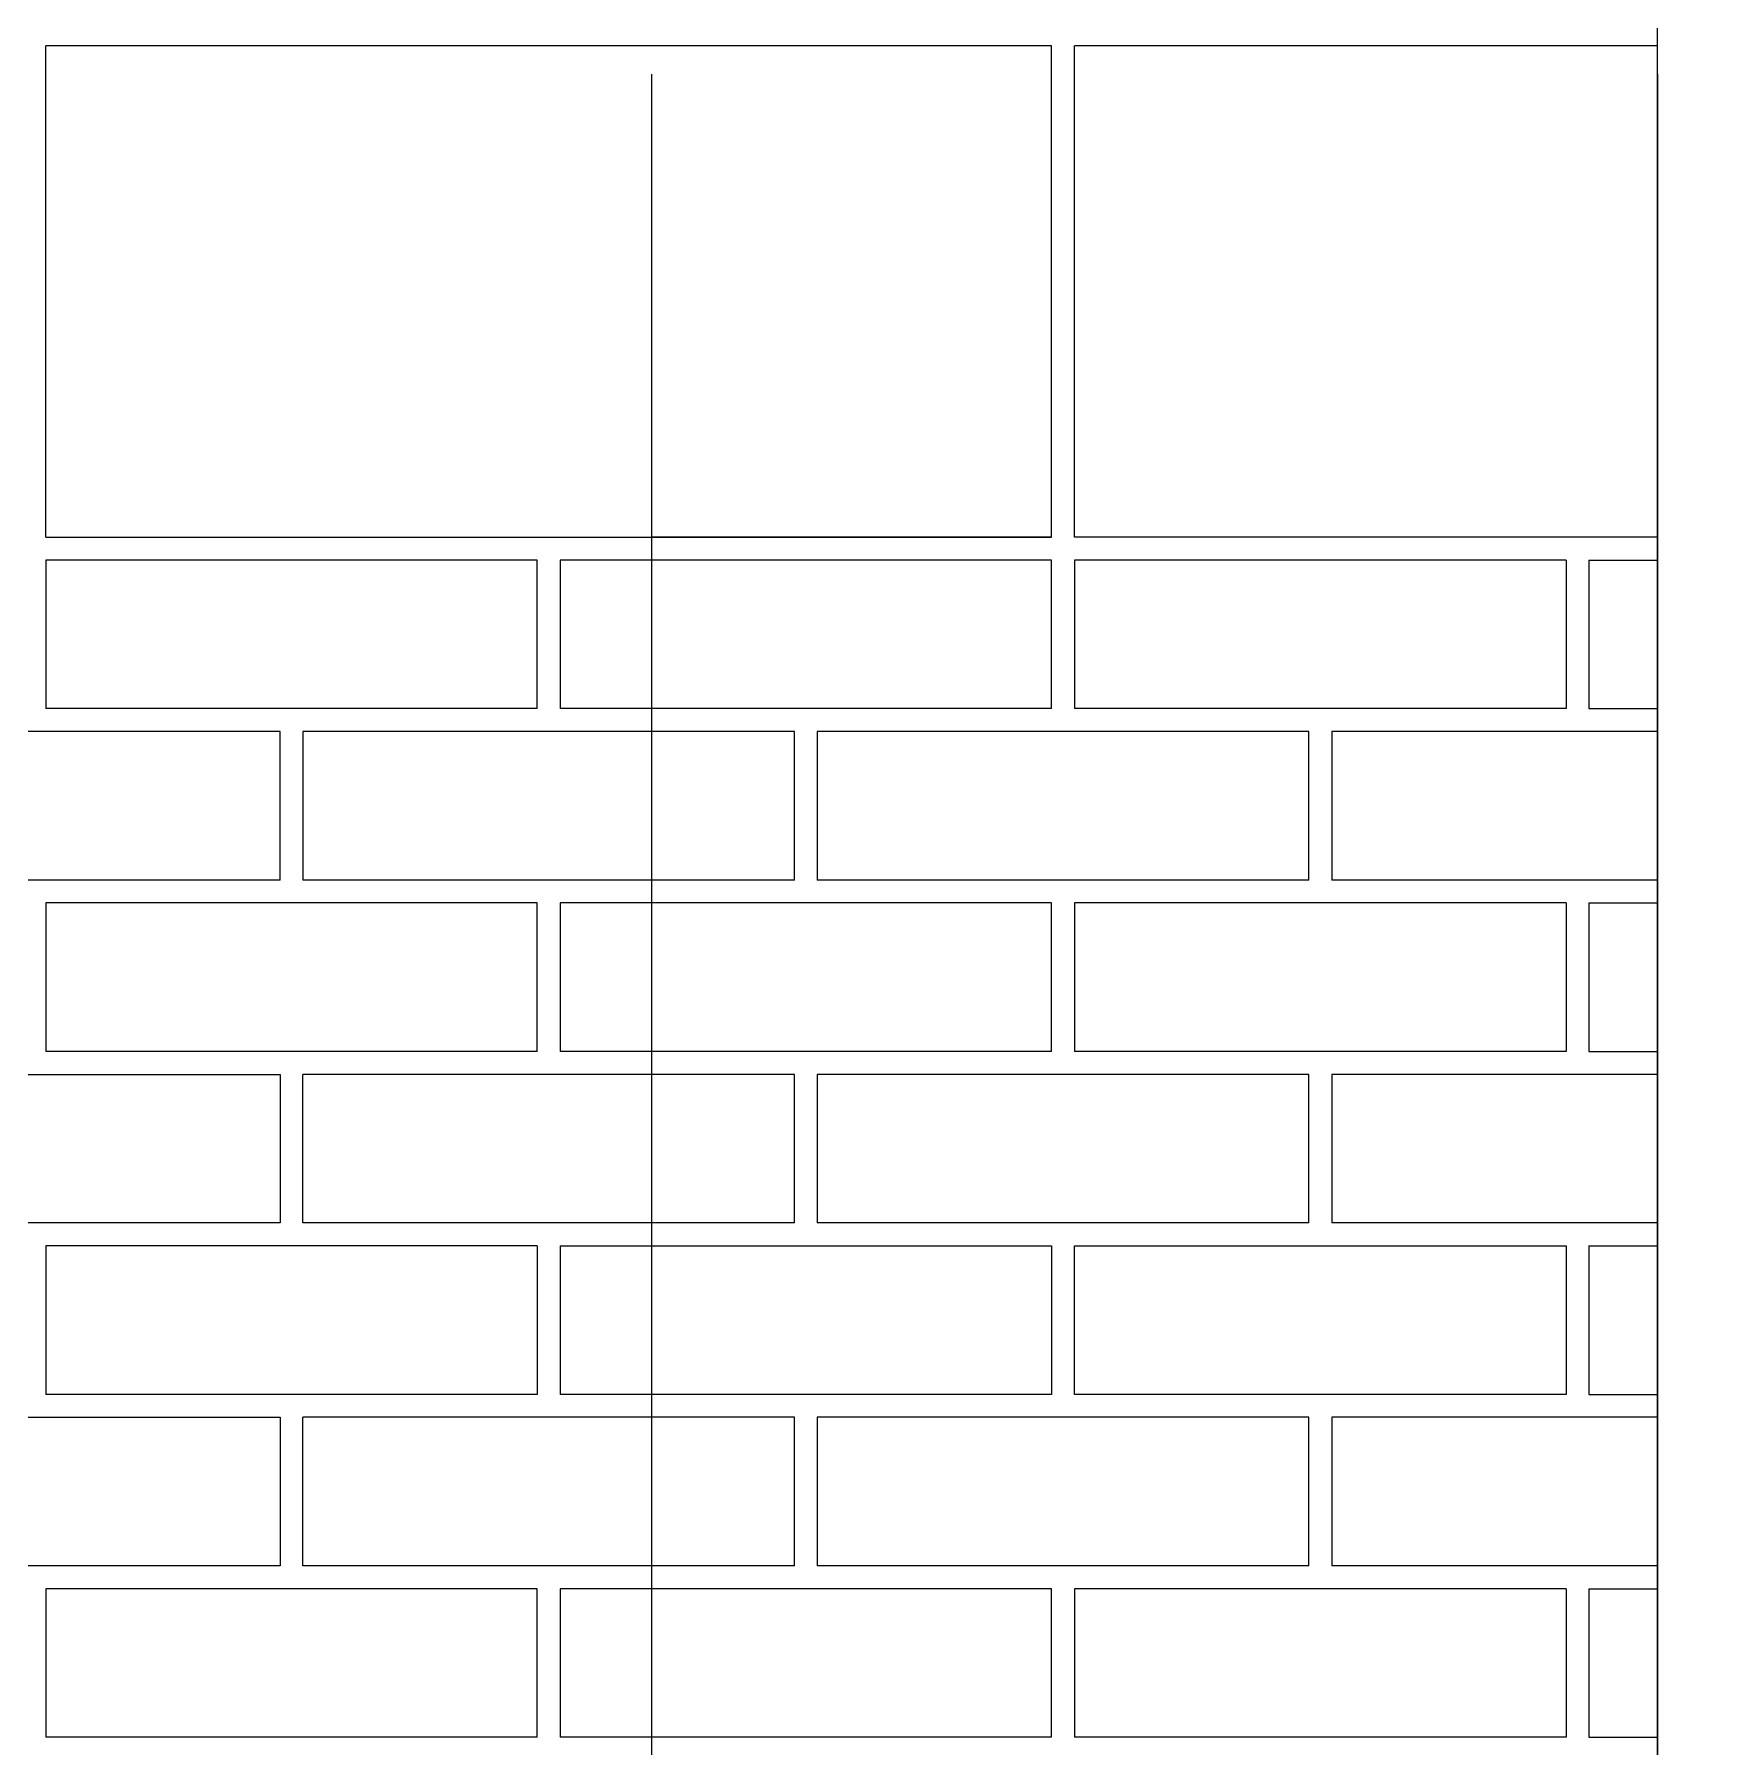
# Model space of a CAD drawing. Header units: millimetres. Extents: x -11841 to 102317, y -68819 to 40378.
# Drawn here: x 72877 to 73614, y 3268 to 4018 of the extents above; entities that cross this region are included whole.
import ezdxf

# ---------------------------------------------------------------- set-up
doc = ezdxf.new("R2010")
doc.units = ezdxf.units.MM
doc.styles.get("Standard").update_dxf_attribs({"font": 'Arial.ttf'})
doc.dimstyles.new('JRMStyle', dxfattribs={"dimtxt": 3.5, "dimasz": 2.5, "dimexe": 1.25, "dimexo": 0.625, "dimtad": 1, "dimdec": 0, "dimdsep": 46, "dimtxsty": 'Standard', "dimblk": 'ARCHTICK', "dimblk1": 'ARCHTICK', "dimblk2": 'ARCHTICK', "dimcen": 2.5, "dimadec": 0, "dimazin": 0, "dimtfac": 1, "dimtdec": 0, "dimtmove": 0, "dimatfit": 3, "dimldrblk": 'ARCHTICK', "dimfxl": 1, "dimarcsym": 0})

# ---------------------------------------------------------------- blocks, each defined once
blk = doc.blocks.new('_ArchTick')
at = {"color": 0, "linetype": 'ByBlock', "const_width": 0.15}
blk.add_lwpolyline([(-0.5, -0.5), (0.5, 0.5)], dxfattribs=at)
blk = doc.blocks.new('*D65')
at = {"color": 0, "lineweight": -2, "ltscale": 0.58, "transparency": 16777216}
for p, q in [((72646.62741914036, 4000.332281707067), (72646.62741914036, 2724.91691611855)), ((73146.62741914036, 4000.332281707068), (73146.62741914036, 2724.91691611855)), ((72646.62741914036, 2749.91691611855), (73146.62741914036, 2749.91691611855))]:
    blk.add_line(p, q, dxfattribs=at)
at = {"layer": 'Defpoints', "color": 0, "ltscale": 0.58, "transparency": 16777216}
for p in [(72646.62741914036, 4012.832281707067), (73146.62741914036, 4012.832281707068), (73146.62741914036, 2749.91691611855)]:
    blk.add_point(p, dxfattribs=at)
at = {"color": 0, "lineweight": -2, "ltscale": 0.58, "transparency": 16777216, "xscale": 50, "yscale": 50, "zscale": 50, "rotation": 180}
blk.add_blockref('_ArchTick', (72646.62741914036, 2749.91691611855), dxfattribs=at)
at = {"color": 0, "lineweight": -2, "ltscale": 0.58, "transparency": 16777216, "xscale": 50, "yscale": 50, "zscale": 50}
blk.add_blockref('_ArchTick', (73146.62741914036, 2749.91691611855), dxfattribs=at)
at = {"color": 0, "ltscale": 0.58, "transparency": 16777216, "insert": (72896.62741914036, 2798.157025259069), "char_height": 70, "attachment_point": 5}
blk.add_mtext('500mm', dxfattribs=at)
blk = doc.blocks.new('*D66')
at = {"color": 0, "lineweight": -2, "ltscale": 0.58, "transparency": 16777216}
for p, q in [((73146.62741914036, 4000.332281707067), (73146.62741914036, 2733.043052496236)), ((73586.62741914042, 4000.332281707067), (73586.62741914042, 2733.043052496236)), ((73146.62741914036, 2758.043052496236), (73586.62741914042, 2758.043052496236))]:
    blk.add_line(p, q, dxfattribs=at)
at = {"layer": 'Defpoints', "color": 0, "ltscale": 0.58, "transparency": 16777216}
for p in [(73146.62741914036, 4012.832281707067), (73586.62741914042, 4012.832281707067), (73586.62741914042, 2758.043052496236)]:
    blk.add_point(p, dxfattribs=at)
at = {"color": 0, "lineweight": -2, "ltscale": 0.58, "transparency": 16777216, "xscale": 50, "yscale": 50, "zscale": 50, "rotation": 180}
blk.add_blockref('_ArchTick', (73146.62741914036, 2758.043052496236), dxfattribs=at)
at = {"color": 0, "lineweight": -2, "ltscale": 0.58, "transparency": 16777216, "xscale": 50, "yscale": 50, "zscale": 50}
blk.add_blockref('_ArchTick', (73586.62741914042, 2758.043052496236), dxfattribs=at)
at = {"color": 0, "ltscale": 0.58, "transparency": 16777216, "insert": (73366.6274191404, 2806.283161636754), "char_height": 70, "attachment_point": 5}
blk.add_mtext('440mm', dxfattribs=at)

msp = doc.modelspace()

# ---------------------------------------------------------------- linework, layer by layer
for p, q in [((73586.62741914036, 2887.832281707089), (73586.62741914048, 4912.832281707065)), ((72881.62741914048, 3797.832281707067), (72881.62741914048, 4012.832281707067)), ((73321.62741914048, 4012.832281707066), (73146.62741914036, 4012.832281707066)), ((73321.62741914048, 3797.832281707066), (73321.62741914048, 4012.832281707066)), ((73546.62741914048, 4012.832281707066), (73331.62741914048, 4012.832281707066)), ((73331.62741914048, 3797.832281707066), (73331.62741914048, 4012.832281707066)), ((72881.62741914048, 3797.832281707067), (73321.62741914048, 3797.832281707067)), ((73321.62741914048, 3797.832281707066), (73146.62741914036, 3797.832281707066)), ((73586.62741914036, 3797.832281707066), (73331.62741914048, 3797.832281707066)), ((73096.62741914048, 3787.832281707067), (72881.62741914048, 3787.832281707067)), ((72881.62741914048, 3787.832281707067), (72881.62741914048, 3722.832281707067)), ((73096.62741914048, 3722.832281707067), (73096.62741914048, 3787.832281707067)), ((73106.62741914048, 3787.832281707067), (73106.62741914048, 3722.832281707067)), ((73321.62741914048, 3787.832281707067), (73106.62741914048, 3787.832281707067)), ((73321.62741914048, 3722.832281707067), (73321.62741914048, 3787.832281707067)), ((73546.62741914048, 3787.832281707067), (73331.62741914048, 3787.832281707067)), ((73331.62741914048, 3787.832281707067), (73331.62741914048, 3722.832281707067)), ((73096.62741914048, 3722.832281707067), (72881.62741914048, 3722.832281707067)), ((73321.62741914048, 3722.832281707067), (73106.62741914048, 3722.832281707067)), ((73546.62741914048, 3722.832281707067), (73331.62741914048, 3722.832281707067)), ((72984.12741914048, 3712.832281707067), (72769.12741914048, 3712.832281707067)), ((72984.12741914048, 3647.832281707067), (72984.12741914048, 3712.832281707067)), ((72994.12741914048, 3712.832281707067), (72994.12741914048, 3647.832281707067)), ((73209.12741914048, 3712.832281707067), (72994.12741914048, 3712.832281707067)), ((73209.12741914048, 3647.832281707067), (73209.12741914048, 3712.832281707067)), ((73434.12741914048, 3712.832281707067), (73219.12741914048, 3712.832281707067)), ((73219.12741914048, 3712.832281707067), (73219.12741914048, 3647.832281707067)), ((73434.12741914048, 3647.832281707067), (73434.12741914048, 3712.832281707067)), ((73586.62741914041, 3712.832281707067), (73444.12741914048, 3712.832281707067)), ((73444.12741914048, 3712.832281707067), (73444.12741914048, 3647.832281707067)), ((72984.12741914048, 3647.832281707067), (72769.12741914048, 3647.832281707067)), ((73209.12741914048, 3647.832281707067), (72994.12741914048, 3647.832281707067)), ((73434.12741914048, 3647.832281707067), (73219.12741914048, 3647.832281707067)), ((73586.62741914041, 3647.832281707066), (73444.12741914048, 3647.832281707067)), ((73096.62741914048, 3637.832281707067), (72881.62741914048, 3637.832281707067)), ((72881.62741914048, 3637.832281707067), (72881.62741914048, 3572.832281707067)), ((73096.62741914048, 3572.832281707067), (73096.62741914048, 3637.832281707067)), ((73106.62741914048, 3637.832281707067), (73106.62741914048, 3572.832281707067)), ((73321.62741914048, 3637.832281707067), (73106.62741914048, 3637.832281707067)), ((73321.62741914048, 3572.832281707067), (73321.62741914048, 3637.832281707067)), ((73546.62741914048, 3637.832281707067), (73331.62741914048, 3637.832281707067)), ((73331.62741914048, 3637.832281707067), (73331.62741914048, 3572.832281707067)), ((73096.62741914048, 3572.832281707067), (72881.62741914048, 3572.832281707067)), ((73321.62741914048, 3572.832281707067), (73106.62741914048, 3572.832281707067)), ((73546.62741914048, 3572.832281707067), (73331.62741914048, 3572.832281707067)), ((72769.12741914048, 3562.832281707067), (72984.12741914048, 3562.832281707067)), ((72984.12741914048, 3562.832281707067), (72984.12741914048, 3497.832281707067)), ((72994.12741914048, 3497.832281707067), (72994.12741914048, 3562.832281707067)), ((73209.12741914048, 3562.832281707067), (72994.12741914048, 3562.832281707067)), ((73209.12741914048, 3497.832281707067), (73209.12741914048, 3562.832281707067)), ((73434.12741914048, 3562.832281707067), (73219.12741914048, 3562.832281707067)), ((73219.12741914048, 3562.832281707067), (73219.12741914048, 3497.832281707067)), ((73434.12741914048, 3497.832281707067), (73434.12741914048, 3562.832281707067)), ((73586.62741914041, 3562.832281707067), (73444.12741914048, 3562.832281707067)), ((73444.12741914048, 3562.832281707067), (73444.12741914048, 3497.832281707067)), ((72984.12741914048, 3497.832281707067), (72769.12741914048, 3497.832281707067)), ((73209.12741914048, 3497.832281707067), (72994.12741914048, 3497.832281707067)), ((73434.12741914048, 3497.832281707067), (73219.12741914048, 3497.832281707067)), ((73586.62741914041, 3497.832281707066), (73444.12741914048, 3497.832281707067)), ((73096.62741914048, 3487.832281707067), (72881.62741914048, 3487.832281707067)), ((72881.62741914048, 3487.832281707067), (72881.62741914048, 3422.832281707067)), ((73096.62741914048, 3487.832281707067), (73096.62741914048, 3422.832281707067)), ((73106.62741914048, 3487.832281707067), (73106.62741914048, 3422.832281707067)), ((73106.62741914048, 3487.832281707067), (73321.62741914048, 3487.832281707067)), ((73321.62741914048, 3487.832281707067), (73321.62741914048, 3422.832281707067)), ((73331.62741914048, 3422.832281707067), (73331.62741914048, 3487.832281707067)), ((73331.62741914048, 3487.832281707067), (73546.62741914048, 3487.832281707067)), ((73096.62741914048, 3422.832281707067), (72881.62741914048, 3422.832281707067)), ((73321.62741914048, 3422.832281707067), (73106.62741914048, 3422.832281707067)), ((73546.62741914048, 3422.832281707067), (73331.62741914048, 3422.832281707067)), ((72769.12741914048, 3412.832281707067), (72984.12741914048, 3412.832281707067)), ((72984.12741914048, 3412.832281707067), (72984.12741914048, 3347.832281707067)), ((72994.12741914048, 3347.832281707067), (72994.12741914048, 3412.832281707067)), ((73209.12741914048, 3412.832281707067), (72994.12741914048, 3412.832281707067)), ((73209.12741914048, 3347.832281707067), (73209.12741914048, 3412.832281707067)), ((73434.12741914048, 3412.832281707067), (73219.12741914048, 3412.832281707067)), ((73219.12741914048, 3412.832281707067), (73219.12741914048, 3347.832281707067)), ((73434.12741914048, 3347.832281707067), (73434.12741914048, 3412.832281707067)), ((73586.6274191404, 3412.832281707067), (73444.12741914048, 3412.832281707067)), ((73444.12741914048, 3412.832281707067), (73444.12741914048, 3347.832281707067)), ((72984.12741914048, 3347.832281707067), (72769.12741914048, 3347.832281707067)), ((73209.12741914048, 3347.832281707067), (72994.12741914048, 3347.832281707067)), ((73434.12741914048, 3347.832281707067), (73219.12741914048, 3347.832281707067)), ((73586.6274191404, 3347.832281707067), (73444.12741914048, 3347.832281707067)), ((73096.62741914048, 3337.832281707067), (72881.62741914048, 3337.832281707067)), ((72881.62741914048, 3337.832281707067), (72881.62741914048, 3272.832281707067)), ((73096.62741914048, 3272.832281707067), (73096.62741914048, 3337.832281707067)), ((73321.62741914048, 3337.832281707067), (73106.62741914048, 3337.832281707067)), ((73106.62741914048, 3337.832281707067), (73106.62741914048, 3272.832281707067)), ((73321.62741914048, 3272.832281707067), (73321.62741914048, 3337.832281707067)), ((73546.62741914048, 3337.832281707067), (73331.62741914048, 3337.832281707067)), ((73331.62741914048, 3337.832281707067), (73331.62741914048, 3272.832281707067)), ((73096.62741914048, 3272.832281707067), (72881.62741914048, 3272.832281707067)), ((73321.62741914048, 3272.832281707067), (73106.62741914048, 3272.832281707067)), ((73546.62741914048, 3272.832281707067), (73331.62741914048, 3272.832281707067))]:
    msp.add_line(p, q)
at = {"ltscale": 0.58}
for p, q in [((73146.62741914036, 4012.832281707066), (72881.62741914048, 4012.832281707067)), ((73586.62741914048, 4012.832281707064), (73546.62741914048, 4012.832281707066)), ((73546.62741914048, 3787.832281707067), (73546.62741914048, 3722.832281707067)), ((73556.62741914048, 3787.832281707067), (73556.62741914048, 3722.832281707067)), ((73556.62741914048, 3787.832281707067), (73586.62741914042, 3787.832281707067)), ((73556.62741914048, 3722.832281707067), (73586.62741914041, 3722.832281707067)), ((73546.62741914048, 3637.832281707067), (73546.62741914048, 3572.832281707067)), ((73556.62741914048, 3637.832281707067), (73556.62741914048, 3572.832281707067)), ((73556.62741914048, 3637.832281707067), (73586.62741914042, 3637.832281707067)), ((73556.62741914048, 3572.832281707067), (73586.62741914041, 3572.832281707067)), ((73546.62741914048, 3487.832281707067), (73546.62741914048, 3422.832281707067)), ((73556.62741914048, 3487.832281707067), (73556.62741914048, 3422.832281707067)), ((73556.62741914048, 3487.832281707067), (73586.62741914042, 3487.832281707067)), ((73556.62741914048, 3422.832281707067), (73586.62741914041, 3422.832281707067)), ((73546.62741914048, 3337.832281707067), (73546.62741914048, 3272.832281707067)), ((73556.62741914048, 3337.832281707067), (73556.62741914048, 3272.832281707067)), ((73556.62741914048, 3337.832281707067), (73586.62741914042, 3337.832281707067)), ((73556.62741914048, 3272.832281707067), (73586.62741914041, 3272.832281707067))]:
    msp.add_line(p, q, dxfattribs=at)

# ---------------------------------------------------------------- dimensions: what is measured, and where the dimension line sits
dim = msp.add_aligned_dim(p1=(72646.62741914036, 4012.832281707067), p2=(73146.62741914036, 4012.832281707068), distance=-1262.915365588518, dimstyle='JRMStyle', override={"dimpost": 'mm'}, dxfattribs=at)
dim.commit()
dim.dimension.update_dxf_attribs({"geometry": '*D65', "text_midpoint": (72896.62741914036, 2798.157025259069)})
dim = msp.add_linear_dim(base=(73586.62741914042, 2758.043052496236), p1=(73146.62741914036, 4012.832281707067), p2=(73586.62741914042, 4012.832281707067), dimstyle='JRMStyle', override={"dimpost": 'mm'}, dxfattribs=at)
dim.commit()
dim.dimension.update_dxf_attribs({"geometry": '*D66', "text_midpoint": (73366.6274191404, 2806.283161636754)})

doc.saveas('drawing.dxf')
